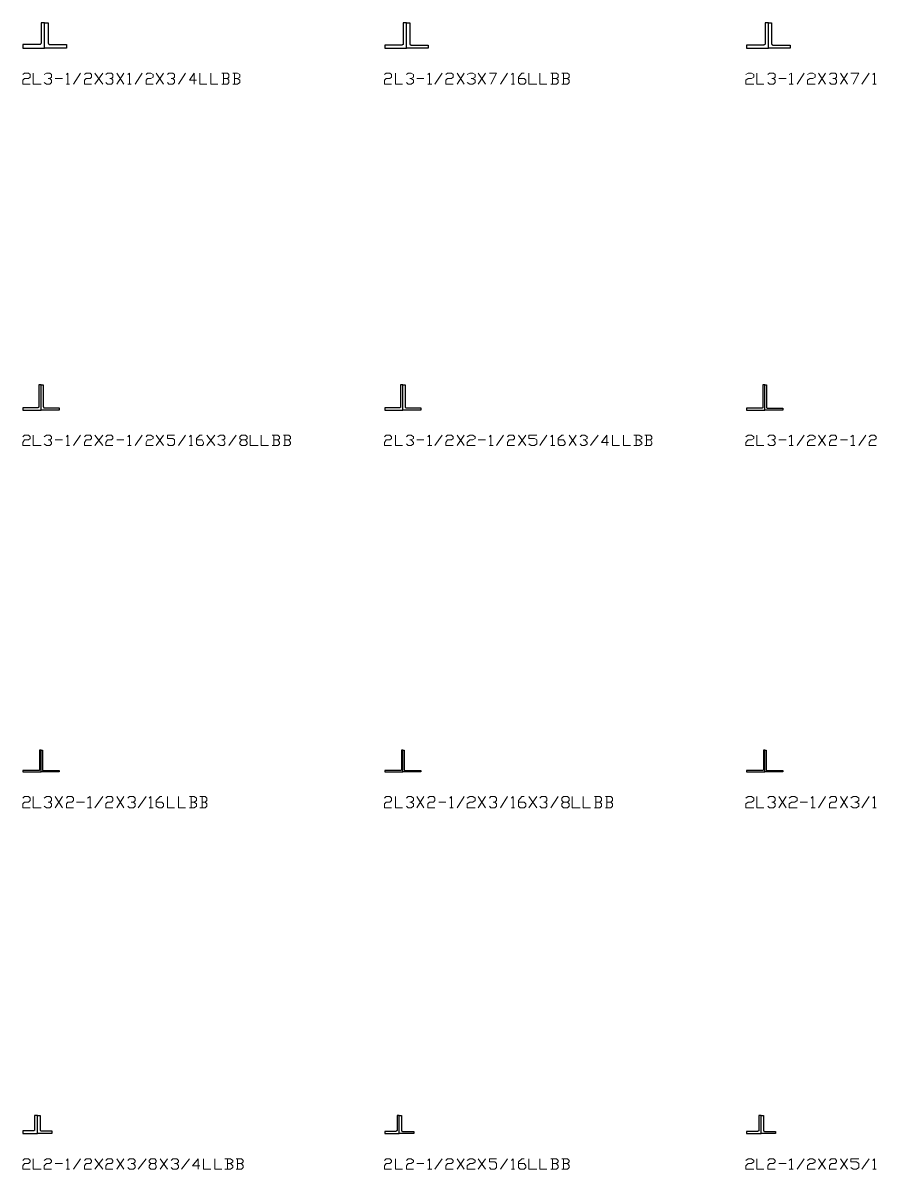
# Model space of a CAD drawing. Header units: inches. Extents: x 0 to 985, y -1555 to 12.
# Drawn here: x 750 to 867.9, y -954.9 to -796.5 of the extents above; entities that cross this region are included whole.
import ezdxf

# ---------------------------------------------------------------- set-up
doc = ezdxf.new("R2010")
doc.units = ezdxf.units.IN
doc.header["$MEASUREMENT"] = 0
doc.layers.add('AISC_STEEL', color=7, linetype='Continuous')

msp = doc.modelspace()

# ---------------------------------------------------------------- linework, layer by layer
at = {"color": 3, "lineweight": 0}
for points in [[(750, -803.65), (750.22, -803.43), (750.77, -803.43), (750.98, -803.65), (750.98, -803.98), (750.77, -804.19), (750.22, -804.19), (750, -804.41), (750, -804.96), (750.98, -804.96)], [(751.42, -803.43), (751.42, -804.96), (752.51, -804.96)], [(752.95, -803.65), (753.27, -803.43), (753.71, -803.43), (753.93, -803.65), (753.93, -803.98), (753.71, -804.19), (753.49, -804.19)], [(753.71, -804.19), (753.93, -804.41), (753.93, -804.74), (753.71, -804.96), (753.27, -804.96), (752.95, -804.74)], [(754.47, -804.19), (755.45, -804.19)], [(756, -803.65), (756.22, -803.43), (756.22, -804.96)], [(756.98, -804.96), (757.96, -803.43)], [(758.51, -803.65), (758.73, -803.43), (759.27, -803.43), (759.49, -803.65), (759.49, -803.98), (759.27, -804.19), (758.73, -804.19), (758.51, -804.41), (758.51, -804.96), (759.49, -804.96)], [(759.93, -804.96), (761.02, -803.43)], [(759.93, -803.43), (761.02, -804.96)], [(761.45, -803.65), (761.67, -803.43), (762.22, -803.43), (762.43, -803.65), (762.43, -803.98), (762.22, -804.19), (762, -804.19)], [(762.22, -804.19), (762.43, -804.41), (762.43, -804.74), (762.22, -804.96), (761.67, -804.96), (761.45, -804.74)], [(762.98, -804.96), (763.96, -803.43)], [(762.98, -803.43), (763.96, -804.96)], [(764.51, -803.65), (764.72, -803.43), (764.72, -804.96)], [(765.49, -804.96), (766.47, -803.43)], [(767.01, -803.65), (767.23, -803.43), (767.67, -803.43), (768, -803.65), (768, -803.98), (767.67, -804.19), (767.23, -804.19), (767.01, -804.41), (767.01, -804.96), (768, -804.96)], [(768.43, -804.96), (769.41, -803.43)], [(768.43, -803.43), (769.41, -804.96)], [(769.96, -803.65), (770.18, -803.43), (770.72, -803.43), (770.94, -803.65), (770.94, -803.98), (770.72, -804.19), (770.5, -804.19)], [(770.72, -804.19), (770.94, -804.41), (770.94, -804.74), (770.72, -804.96), (770.18, -804.96), (769.96, -804.74)], [(771.49, -804.96), (772.47, -803.43)], [(773.99, -804.41), (773.01, -804.41), (773.67, -803.43), (773.67, -804.96)], [(774.43, -803.43), (774.43, -804.96), (775.41, -804.96)], [(775.96, -803.43), (775.96, -804.96), (776.94, -804.96)], [(778.25, -804.19), (778.46, -803.98), (778.46, -803.65), (778.25, -803.43), (777.48, -803.43)], [(777.48, -804.96), (778.25, -804.96), (778.46, -804.74), (778.46, -804.41), (778.25, -804.19), (777.7, -804.19)], [(777.7, -803.43), (777.7, -804.96)], [(779.66, -804.19), (779.99, -803.98), (779.99, -803.65), (779.66, -803.43), (779.01, -803.43)], [(779.01, -804.96), (779.66, -804.96), (779.99, -804.74), (779.99, -804.41), (779.66, -804.19), (779.23, -804.19)], [(779.23, -803.43), (779.23, -804.96)], [(799.95, -803.65), (800.17, -803.43), (800.71, -803.43), (800.93, -803.65), (800.93, -803.98), (800.71, -804.19), (800.17, -804.19), (799.95, -804.41), (799.95, -804.96), (800.93, -804.96)], [(801.47, -803.43), (801.47, -804.96), (802.46, -804.96)], [(803, -803.65), (803.22, -803.43), (803.66, -803.43), (803.98, -803.65), (803.98, -803.98), (803.66, -804.19), (803.44, -804.19)], [(803.66, -804.19), (803.98, -804.41), (803.98, -804.74), (803.66, -804.96), (803.22, -804.96), (803, -804.74)], [(804.42, -804.19), (805.4, -804.19)], [(805.95, -803.65), (806.16, -803.43), (806.16, -804.96)], [(806.93, -804.96), (807.91, -803.43)], [(808.45, -803.65), (808.67, -803.43), (809.22, -803.43), (809.44, -803.65), (809.44, -803.98), (809.22, -804.19), (808.67, -804.19), (808.45, -804.41), (808.45, -804.96), (809.44, -804.96)], [(809.98, -804.96), (810.96, -803.43)], [(809.98, -803.43), (810.96, -804.96)], [(811.4, -803.65), (811.73, -803.43), (812.16, -803.43), (812.49, -803.65), (812.49, -803.98), (812.16, -804.19), (811.94, -804.19)], [(812.16, -804.19), (812.49, -804.41), (812.49, -804.74), (812.16, -804.96), (811.73, -804.96), (811.4, -804.74)], [(812.92, -804.96), (813.91, -803.43)], [(812.92, -803.43), (813.91, -804.96)], [(814.45, -803.43), (815.43, -803.43), (814.67, -804.96)], [(815.98, -804.96), (816.96, -803.43)], [(817.51, -803.65), (817.72, -803.43), (817.72, -804.96)], [(818.49, -804.19), (819.25, -804.19), (819.47, -804.41), (819.47, -804.74), (819.25, -804.96), (818.7, -804.96), (818.49, -804.74), (818.49, -803.98), (818.92, -803.43), (819.25, -803.43)], [(819.9, -803.43), (819.9, -804.96), (820.99, -804.96)], [(821.43, -803.43), (821.43, -804.96), (822.41, -804.96)], [(823.72, -804.19), (823.94, -803.98), (823.94, -803.65), (823.72, -803.43), (822.96, -803.43)], [(822.96, -804.96), (823.72, -804.96), (823.94, -804.74), (823.94, -804.41), (823.72, -804.19), (823.18, -804.19)], [(823.18, -803.43), (823.18, -804.96)], [(825.25, -804.19), (825.47, -803.98), (825.47, -803.65), (825.25, -803.43), (824.48, -803.43)], [(824.48, -804.96), (825.25, -804.96), (825.47, -804.74), (825.47, -804.41), (825.25, -804.19), (824.7, -804.19)], [(824.7, -803.43), (824.7, -804.96)], [(849.89, -803.65), (850.22, -803.43), (850.66, -803.43), (850.98, -803.65), (850.98, -803.98), (850.66, -804.19), (850.22, -804.19), (849.89, -804.41), (849.89, -804.96), (850.98, -804.96)], [(851.42, -803.43), (851.42, -804.96), (852.4, -804.96)], [(852.95, -803.65), (853.16, -803.43), (853.71, -803.43), (853.93, -803.65), (853.93, -803.98), (853.71, -804.19), (853.49, -804.19)], [(853.71, -804.19), (853.93, -804.41), (853.93, -804.74), (853.71, -804.96), (853.16, -804.96), (852.95, -804.74)], [(854.47, -804.19), (855.45, -804.19)], [(855.89, -803.65), (856.22, -803.43), (856.22, -804.96)], [(856.98, -804.96), (857.96, -803.43)], [(858.4, -803.65), (858.73, -803.43), (859.16, -803.43), (859.49, -803.65), (859.49, -803.98), (859.16, -804.19), (858.73, -804.19), (858.4, -804.41), (858.4, -804.96), (859.49, -804.96)], [(859.93, -804.96), (860.91, -803.43)], [(859.93, -803.43), (860.91, -804.96)], [(861.45, -803.65), (861.67, -803.43), (862.22, -803.43), (862.43, -803.65), (862.43, -803.98), (862.22, -804.19), (861.89, -804.19)], [(862.22, -804.19), (862.43, -804.41), (862.43, -804.74), (862.22, -804.96), (861.67, -804.96), (861.45, -804.74)], [(862.98, -804.96), (863.96, -803.43)], [(862.98, -803.43), (863.96, -804.96)], [(864.4, -803.43), (865.49, -803.43), (864.72, -804.96)], [(865.92, -804.96), (866.91, -803.43)], [(867.45, -803.65), (867.67, -803.43), (867.67, -804.96)], [(756, -804.96), (756.44, -804.96)], [(764.51, -804.96), (764.94, -804.96)], [(805.95, -804.96), (806.49, -804.96)], [(817.51, -804.96), (817.94, -804.96)], [(855.89, -804.96), (856.44, -804.96)], [(867.45, -804.96), (867.89, -804.96)], [(750, -853.7), (750.22, -853.48), (750.77, -853.48), (750.98, -853.7), (750.98, -853.92), (750.77, -854.14), (750.22, -854.14), (750, -854.47), (750, -854.9), (750.98, -854.9)], [(751.42, -853.48), (751.42, -854.9), (752.51, -854.9)], [(752.95, -853.7), (753.27, -853.48), (753.71, -853.48), (753.93, -853.7), (753.93, -853.92), (753.71, -854.14), (753.49, -854.14)], [(756, -853.7), (756.22, -853.48), (756.22, -854.9)], [(756.98, -854.9), (757.96, -853.48)], [(758.51, -853.7), (758.73, -853.48), (759.27, -853.48), (759.49, -853.7), (759.49, -853.92), (759.27, -854.14), (758.73, -854.14), (758.51, -854.47), (758.51, -854.9), (759.49, -854.9)], [(759.93, -854.9), (761.02, -853.48)], [(759.93, -853.48), (761.02, -854.9)], [(761.45, -853.7), (761.67, -853.48), (762.22, -853.48), (762.43, -853.7), (762.43, -853.92), (762.22, -854.14), (761.67, -854.14), (761.45, -854.47), (761.45, -854.9), (762.43, -854.9)], [(764.51, -853.7), (764.72, -853.48), (764.72, -854.9)], [(765.49, -854.9), (766.47, -853.48)], [(767.01, -853.7), (767.23, -853.48), (767.67, -853.48), (768, -853.7), (768, -853.92), (767.67, -854.14), (767.23, -854.14), (767.01, -854.47), (767.01, -854.9), (768, -854.9)], [(768.43, -854.9), (769.41, -853.48)], [(768.43, -853.48), (769.41, -854.9)], [(769.96, -854.68), (770.18, -854.9), (770.72, -854.9), (770.94, -854.68), (770.94, -854.14), (770.72, -853.92), (769.96, -853.92), (769.96, -853.48), (770.94, -853.48)], [(771.49, -854.9), (772.47, -853.48)], [(773.01, -853.7), (773.23, -853.48), (773.23, -854.9)], [(773.99, -854.14), (774.76, -854.14), (774.97, -854.47), (774.97, -854.68), (774.76, -854.9), (774.21, -854.9), (773.99, -854.68), (773.99, -853.92), (774.43, -853.48), (774.76, -853.48)], [(775.41, -854.9), (776.5, -853.48)], [(775.41, -853.48), (776.5, -854.9)], [(776.94, -853.7), (777.27, -853.48), (777.7, -853.48), (777.92, -853.7), (777.92, -853.92), (777.7, -854.14), (777.48, -854.14)], [(778.46, -854.9), (779.45, -853.48)], [(780.75, -854.14), (780.97, -854.47), (780.97, -854.68), (780.75, -854.9), (780.21, -854.9), (779.99, -854.68), (779.99, -854.47), (780.21, -854.14), (780.75, -854.14), (780.97, -853.92), (780.97, -853.7), (780.75, -853.48), (780.21, -853.48), (779.99, -853.7), (779.99, -853.92), (780.21, -854.14)], [(781.41, -853.48), (781.41, -854.9), (782.5, -854.9)], [(782.94, -853.48), (782.94, -854.9), (783.92, -854.9)], [(785.23, -854.14), (785.44, -853.92), (785.44, -853.7), (785.23, -853.48), (784.46, -853.48)], [(784.68, -853.48), (784.68, -854.9)], [(786.75, -854.14), (786.97, -853.92), (786.97, -853.7), (786.75, -853.48), (785.99, -853.48)], [(786.21, -853.48), (786.21, -854.9)], [(799.95, -853.7), (800.17, -853.48), (800.71, -853.48), (800.93, -853.7), (800.93, -853.92), (800.71, -854.14), (800.17, -854.14), (799.95, -854.47), (799.95, -854.9), (800.93, -854.9)], [(801.47, -853.48), (801.47, -854.9), (802.46, -854.9)], [(803, -853.7), (803.22, -853.48), (803.66, -853.48), (803.98, -853.7), (803.98, -853.92), (803.66, -854.14), (803.44, -854.14)], [(805.95, -853.7), (806.16, -853.48), (806.16, -854.9)], [(806.93, -854.9), (807.91, -853.48)], [(808.45, -853.7), (808.67, -853.48), (809.22, -853.48), (809.44, -853.7), (809.44, -853.92), (809.22, -854.14), (808.67, -854.14), (808.45, -854.47), (808.45, -854.9), (809.44, -854.9)], [(809.98, -854.9), (810.96, -853.48)], [(809.98, -853.48), (810.96, -854.9)], [(811.4, -853.7), (811.73, -853.48), (812.16, -853.48), (812.49, -853.7), (812.49, -853.92), (812.16, -854.14), (811.73, -854.14), (811.4, -854.47), (811.4, -854.9), (812.49, -854.9)], [(814.45, -853.7), (814.67, -853.48), (814.67, -854.9)], [(815.43, -854.9), (816.41, -853.48)], [(816.96, -853.7), (817.18, -853.48), (817.72, -853.48), (817.94, -853.7), (817.94, -853.92), (817.72, -854.14), (817.18, -854.14), (816.96, -854.47), (816.96, -854.9), (817.94, -854.9)], [(818.49, -854.9), (819.47, -853.48)], [(818.49, -853.48), (819.47, -854.9)], [(819.9, -854.68), (820.23, -854.9), (820.67, -854.9), (820.99, -854.68), (820.99, -854.14), (820.67, -853.92), (819.9, -853.92), (819.9, -853.48), (820.99, -853.48)], [(821.43, -854.9), (822.41, -853.48)], [(822.96, -853.7), (823.18, -853.48), (823.18, -854.9)], [(823.94, -854.14), (824.7, -854.14), (824.92, -854.47), (824.92, -854.68), (824.7, -854.9), (824.16, -854.9), (823.94, -854.68), (823.94, -853.92), (824.48, -853.48), (824.7, -853.48)], [(825.47, -854.9), (826.45, -853.48)], [(825.47, -853.48), (826.45, -854.9)], [(826.99, -853.7), (827.21, -853.48), (827.65, -853.48), (827.97, -853.7), (827.97, -853.92), (827.65, -854.14), (827.43, -854.14)], [(828.41, -854.9), (829.5, -853.48)], [(830.92, -854.47), (829.94, -854.47), (830.7, -853.48), (830.7, -854.9)], [(831.46, -853.48), (831.46, -854.9), (832.45, -854.9)], [(832.99, -853.48), (832.99, -854.9), (833.97, -854.9)], [(835.17, -854.14), (835.5, -853.92), (835.5, -853.7), (835.17, -853.48), (834.41, -853.48)], [(834.74, -853.48), (834.74, -854.9)], [(836.7, -854.14), (836.92, -853.92), (836.92, -853.7), (836.7, -853.48), (835.93, -853.48)], [(836.15, -853.48), (836.15, -854.9)], [(849.89, -853.7), (850.22, -853.48), (850.66, -853.48), (850.98, -853.7), (850.98, -853.92), (850.66, -854.14), (850.22, -854.14), (849.89, -854.47), (849.89, -854.9), (850.98, -854.9)], [(851.42, -853.48), (851.42, -854.9), (852.4, -854.9)], [(852.95, -853.7), (853.16, -853.48), (853.71, -853.48), (853.93, -853.7), (853.93, -853.92), (853.71, -854.14), (853.49, -854.14)], [(855.89, -853.7), (856.22, -853.48), (856.22, -854.9)], [(856.98, -854.9), (857.96, -853.48)], [(858.4, -853.7), (858.73, -853.48), (859.16, -853.48), (859.49, -853.7), (859.49, -853.92), (859.16, -854.14), (858.73, -854.14), (858.4, -854.47), (858.4, -854.9), (859.49, -854.9)], [(859.93, -854.9), (860.91, -853.48)], [(859.93, -853.48), (860.91, -854.9)], [(861.45, -853.7), (861.67, -853.48), (862.22, -853.48), (862.43, -853.7), (862.43, -853.92), (862.22, -854.14), (861.67, -854.14), (861.45, -854.47), (861.45, -854.9), (862.43, -854.9)], [(864.4, -853.7), (864.72, -853.48), (864.72, -854.9)], [(865.49, -854.9), (866.47, -853.48)], [(866.91, -853.7), (867.23, -853.48), (867.67, -853.48), (867.89, -853.7), (867.89, -853.92), (867.67, -854.14), (867.23, -854.14), (866.91, -854.47), (866.91, -854.9), (867.89, -854.9)], [(753.71, -854.14), (753.93, -854.47), (753.93, -854.68), (753.71, -854.9), (753.27, -854.9), (752.95, -854.68)], [(754.47, -854.14), (755.45, -854.14)], [(756, -854.9), (756.44, -854.9)], [(762.98, -854.14), (763.96, -854.14)], [(764.51, -854.9), (764.94, -854.9)], [(773.01, -854.9), (773.45, -854.9)], [(777.7, -854.14), (777.92, -854.47), (777.92, -854.68), (777.7, -854.9), (777.27, -854.9), (776.94, -854.68)], [(784.46, -854.9), (785.23, -854.9), (785.44, -854.68), (785.44, -854.47), (785.23, -854.14), (784.68, -854.14)], [(785.99, -854.9), (786.75, -854.9), (786.97, -854.68), (786.97, -854.47), (786.75, -854.14), (786.21, -854.14)], [(803.66, -854.14), (803.98, -854.47), (803.98, -854.68), (803.66, -854.9), (803.22, -854.9), (803, -854.68)], [(804.42, -854.14), (805.4, -854.14)], [(805.95, -854.9), (806.49, -854.9)], [(812.92, -854.14), (813.91, -854.14)], [(814.45, -854.9), (815, -854.9)], [(822.96, -854.9), (823.5, -854.9)], [(827.65, -854.14), (827.97, -854.47), (827.97, -854.68), (827.65, -854.9), (827.21, -854.9), (826.99, -854.68)], [(834.41, -854.9), (835.17, -854.9), (835.5, -854.68), (835.5, -854.47), (835.17, -854.14), (834.74, -854.14)], [(835.93, -854.9), (836.7, -854.9), (836.92, -854.68), (836.92, -854.47), (836.7, -854.14), (836.15, -854.14)], [(853.71, -854.14), (853.93, -854.47), (853.93, -854.68), (853.71, -854.9), (853.16, -854.9), (852.95, -854.68)], [(854.47, -854.14), (855.45, -854.14)], [(855.89, -854.9), (856.44, -854.9)], [(862.98, -854.14), (863.96, -854.14)], [(864.4, -854.9), (864.94, -854.9)], [(750, -903.65), (750.22, -903.43), (750.77, -903.43), (750.98, -903.65), (750.98, -903.98), (750.77, -904.19), (750.22, -904.19), (750, -904.41), (750, -904.96), (750.98, -904.96)], [(751.42, -903.43), (751.42, -904.96), (752.51, -904.96)], [(752.95, -903.65), (753.27, -903.43), (753.71, -903.43), (753.93, -903.65), (753.93, -903.98), (753.71, -904.19), (753.49, -904.19)], [(753.71, -904.19), (753.93, -904.41), (753.93, -904.74), (753.71, -904.96), (753.27, -904.96), (752.95, -904.74)], [(754.47, -904.96), (755.45, -903.43)], [(754.47, -903.43), (755.45, -904.96)], [(756, -903.65), (756.22, -903.43), (756.76, -903.43), (756.98, -903.65), (756.98, -903.98), (756.76, -904.19), (756.22, -904.19), (756, -904.41), (756, -904.96), (756.98, -904.96)], [(757.42, -904.19), (758.51, -904.19)], [(758.94, -903.65), (759.27, -903.43), (759.27, -904.96)], [(759.93, -904.96), (761.02, -903.43)], [(761.45, -903.65), (761.67, -903.43), (762.22, -903.43), (762.43, -903.65), (762.43, -903.98), (762.22, -904.19), (761.67, -904.19), (761.45, -904.41), (761.45, -904.96), (762.43, -904.96)], [(762.98, -904.96), (763.96, -903.43)], [(762.98, -903.43), (763.96, -904.96)], [(764.51, -903.65), (764.72, -903.43), (765.27, -903.43), (765.49, -903.65), (765.49, -903.98), (765.27, -904.19), (764.94, -904.19)], [(765.27, -904.19), (765.49, -904.41), (765.49, -904.74), (765.27, -904.96), (764.72, -904.96), (764.51, -904.74)], [(765.92, -904.96), (767.01, -903.43)], [(767.45, -903.65), (767.67, -903.43), (767.67, -904.96)], [(768.43, -904.19), (769.2, -904.19), (769.41, -904.41), (769.41, -904.74), (769.2, -904.96), (768.76, -904.96), (768.43, -904.74), (768.43, -903.98), (768.98, -903.43), (769.2, -903.43)], [(769.96, -903.43), (769.96, -904.96), (770.94, -904.96)], [(771.49, -903.43), (771.49, -904.96), (772.47, -904.96)], [(773.67, -904.19), (773.99, -903.98), (773.99, -903.65), (773.67, -903.43), (773.01, -903.43)], [(773.01, -904.96), (773.67, -904.96), (773.99, -904.74), (773.99, -904.41), (773.67, -904.19), (773.23, -904.19)], [(773.23, -903.43), (773.23, -904.96)], [(775.19, -904.19), (775.41, -903.98), (775.41, -903.65), (775.19, -903.43), (774.43, -903.43)], [(774.43, -904.96), (775.19, -904.96), (775.41, -904.74), (775.41, -904.41), (775.19, -904.19), (774.76, -904.19)], [(774.76, -903.43), (774.76, -904.96)], [(799.95, -903.65), (800.17, -903.43), (800.71, -903.43), (800.93, -903.65), (800.93, -903.98), (800.71, -904.19), (800.17, -904.19), (799.95, -904.41), (799.95, -904.96), (800.93, -904.96)], [(801.47, -903.43), (801.47, -904.96), (802.46, -904.96)], [(803, -903.65), (803.22, -903.43), (803.66, -903.43), (803.98, -903.65), (803.98, -903.98), (803.66, -904.19), (803.44, -904.19)], [(803.66, -904.19), (803.98, -904.41), (803.98, -904.74), (803.66, -904.96), (803.22, -904.96), (803, -904.74)], [(804.42, -904.96), (805.4, -903.43)], [(804.42, -903.43), (805.4, -904.96)], [(805.95, -903.65), (806.16, -903.43), (806.71, -903.43), (806.93, -903.65), (806.93, -903.98), (806.71, -904.19), (806.16, -904.19), (805.95, -904.41), (805.95, -904.96), (806.93, -904.96)], [(807.47, -904.19), (808.45, -904.19)], [(809, -903.65), (809.22, -903.43), (809.22, -904.96)], [(809.98, -904.96), (810.96, -903.43)], [(811.4, -903.65), (811.73, -903.43), (812.16, -903.43), (812.49, -903.65), (812.49, -903.98), (812.16, -904.19), (811.73, -904.19), (811.4, -904.41), (811.4, -904.96), (812.49, -904.96)], [(812.92, -904.96), (813.91, -903.43)], [(812.92, -903.43), (813.91, -904.96)], [(814.45, -903.65), (814.67, -903.43), (815.21, -903.43), (815.43, -903.65), (815.43, -903.98), (815.21, -904.19), (815, -904.19)], [(815.21, -904.19), (815.43, -904.41), (815.43, -904.74), (815.21, -904.96), (814.67, -904.96), (814.45, -904.74)], [(815.98, -904.96), (816.96, -903.43)], [(817.51, -903.65), (817.72, -903.43), (817.72, -904.96)], [(818.49, -904.19), (819.25, -904.19), (819.47, -904.41), (819.47, -904.74), (819.25, -904.96), (818.7, -904.96), (818.49, -904.74), (818.49, -903.98), (818.92, -903.43), (819.25, -903.43)], [(819.9, -904.96), (820.99, -903.43)], [(819.9, -903.43), (820.99, -904.96)], [(821.43, -903.65), (821.65, -903.43), (822.19, -903.43), (822.41, -903.65), (822.41, -903.98), (822.19, -904.19), (821.98, -904.19)], [(822.19, -904.19), (822.41, -904.41), (822.41, -904.74), (822.19, -904.96), (821.65, -904.96), (821.43, -904.74)], [(822.96, -904.96), (823.94, -903.43)], [(825.25, -904.19), (825.47, -904.41), (825.47, -904.74), (825.25, -904.96), (824.7, -904.96), (824.48, -904.74), (824.48, -904.41), (824.7, -904.19), (825.25, -904.19), (825.47, -903.98), (825.47, -903.65), (825.25, -903.43), (824.7, -903.43), (824.48, -903.65), (824.48, -903.98), (824.7, -904.19)], [(825.9, -903.43), (825.9, -904.96), (826.99, -904.96)], [(827.43, -903.43), (827.43, -904.96), (828.41, -904.96)], [(829.72, -904.19), (829.94, -903.98), (829.94, -903.65), (829.72, -903.43), (828.96, -903.43)], [(828.96, -904.96), (829.72, -904.96), (829.94, -904.74), (829.94, -904.41), (829.72, -904.19), (829.17, -904.19)], [(829.17, -903.43), (829.17, -904.96)], [(831.25, -904.19), (831.46, -903.98), (831.46, -903.65), (831.25, -903.43), (830.48, -903.43)], [(830.48, -904.96), (831.25, -904.96), (831.46, -904.74), (831.46, -904.41), (831.25, -904.19), (830.7, -904.19)], [(830.7, -903.43), (830.7, -904.96)], [(849.89, -903.65), (850.22, -903.43), (850.66, -903.43), (850.98, -903.65), (850.98, -903.98), (850.66, -904.19), (850.22, -904.19), (849.89, -904.41), (849.89, -904.96), (850.98, -904.96)], [(851.42, -903.43), (851.42, -904.96), (852.4, -904.96)], [(852.95, -903.65), (853.16, -903.43), (853.71, -903.43), (853.93, -903.65), (853.93, -903.98), (853.71, -904.19), (853.49, -904.19)], [(853.71, -904.19), (853.93, -904.41), (853.93, -904.74), (853.71, -904.96), (853.16, -904.96), (852.95, -904.74)], [(854.47, -904.96), (855.45, -903.43)], [(854.47, -903.43), (855.45, -904.96)], [(855.89, -903.65), (856.22, -903.43), (856.65, -903.43), (856.98, -903.65), (856.98, -903.98), (856.65, -904.19), (856.22, -904.19), (855.89, -904.41), (855.89, -904.96), (856.98, -904.96)], [(857.42, -904.19), (858.4, -904.19)], [(858.94, -903.65), (859.16, -903.43), (859.16, -904.96)], [(859.93, -904.96), (860.91, -903.43)], [(861.45, -903.65), (861.67, -903.43), (862.22, -903.43), (862.43, -903.65), (862.43, -903.98), (862.22, -904.19), (861.67, -904.19), (861.45, -904.41), (861.45, -904.96), (862.43, -904.96)], [(862.98, -904.96), (863.96, -903.43)], [(862.98, -903.43), (863.96, -904.96)], [(864.4, -903.65), (864.72, -903.43), (865.16, -903.43), (865.49, -903.65), (865.49, -903.98), (865.16, -904.19), (864.94, -904.19)], [(865.16, -904.19), (865.49, -904.41), (865.49, -904.74), (865.16, -904.96), (864.72, -904.96), (864.4, -904.74)], [(865.92, -904.96), (866.91, -903.43)], [(867.45, -903.65), (867.67, -903.43), (867.67, -904.96)], [(758.94, -904.96), (759.49, -904.96)], [(767.45, -904.96), (768, -904.96)], [(809, -904.96), (809.44, -904.96)], [(817.51, -904.96), (817.94, -904.96)], [(858.94, -904.96), (859.49, -904.96)], [(867.45, -904.96), (867.89, -904.96)], [(750, -953.7), (750.22, -953.49), (750.77, -953.49), (750.98, -953.7), (750.98, -953.92), (750.77, -954.14), (750.22, -954.14), (750, -954.47), (750, -954.9), (750.98, -954.9)], [(751.42, -953.49), (751.42, -954.9), (752.51, -954.9)], [(752.95, -953.7), (753.27, -953.49), (753.71, -953.49), (753.93, -953.7), (753.93, -953.92), (753.71, -954.14), (753.27, -954.14), (752.95, -954.47), (752.95, -954.9), (753.93, -954.9)], [(756, -953.7), (756.22, -953.49), (756.22, -954.9)], [(756.98, -954.9), (757.96, -953.49)], [(758.51, -953.7), (758.73, -953.49), (759.27, -953.49), (759.49, -953.7), (759.49, -953.92), (759.27, -954.14), (758.73, -954.14), (758.51, -954.47), (758.51, -954.9), (759.49, -954.9)], [(759.93, -954.9), (761.02, -953.49)], [(759.93, -953.49), (761.02, -954.9)], [(761.45, -953.7), (761.67, -953.49), (762.22, -953.49), (762.43, -953.7), (762.43, -953.92), (762.22, -954.14), (761.67, -954.14), (761.45, -954.47), (761.45, -954.9), (762.43, -954.9)], [(762.98, -954.9), (763.96, -953.49)], [(762.98, -953.49), (763.96, -954.9)], [(764.51, -953.7), (764.72, -953.49), (765.27, -953.49), (765.49, -953.7), (765.49, -953.92), (765.27, -954.14), (764.94, -954.14)], [(765.92, -954.9), (767.01, -953.49)], [(768.21, -954.14), (768.43, -954.47), (768.43, -954.68), (768.21, -954.9), (767.67, -954.9), (767.45, -954.68), (767.45, -954.47), (767.67, -954.14), (768.21, -954.14), (768.43, -953.92), (768.43, -953.7), (768.21, -953.49), (767.67, -953.49), (767.45, -953.7), (767.45, -953.92), (767.67, -954.14)], [(768.98, -954.9), (769.96, -953.49)], [(768.98, -953.49), (769.96, -954.9)], [(770.5, -953.7), (770.72, -953.49), (771.27, -953.49), (771.49, -953.7), (771.49, -953.92), (771.27, -954.14), (770.94, -954.14)], [(771.92, -954.9), (773.01, -953.49)], [(774.43, -954.47), (773.45, -954.47), (774.21, -953.49), (774.21, -954.9)], [(774.97, -953.49), (774.97, -954.9), (775.96, -954.9)], [(776.5, -953.49), (776.5, -954.9), (777.48, -954.9)], [(778.68, -954.14), (779.01, -953.92), (779.01, -953.7), (778.68, -953.49), (777.92, -953.49)], [(778.25, -953.49), (778.25, -954.9)], [(780.21, -954.14), (780.43, -953.92), (780.43, -953.7), (780.21, -953.49), (779.45, -953.49)], [(779.66, -953.49), (779.66, -954.9)], [(799.95, -953.7), (800.17, -953.49), (800.71, -953.49), (800.93, -953.7), (800.93, -953.92), (800.71, -954.14), (800.17, -954.14), (799.95, -954.47), (799.95, -954.9), (800.93, -954.9)], [(801.47, -953.49), (801.47, -954.9), (802.46, -954.9)], [(803, -953.7), (803.22, -953.49), (803.66, -953.49), (803.98, -953.7), (803.98, -953.92), (803.66, -954.14), (803.22, -954.14), (803, -954.47), (803, -954.9), (803.98, -954.9)], [(805.95, -953.7), (806.16, -953.49), (806.16, -954.9)], [(806.93, -954.9), (807.91, -953.49)], [(808.45, -953.7), (808.67, -953.49), (809.22, -953.49), (809.44, -953.7), (809.44, -953.92), (809.22, -954.14), (808.67, -954.14), (808.45, -954.47), (808.45, -954.9), (809.44, -954.9)], [(809.98, -954.9), (810.96, -953.49)], [(809.98, -953.49), (810.96, -954.9)], [(811.4, -953.7), (811.73, -953.49), (812.16, -953.49), (812.49, -953.7), (812.49, -953.92), (812.16, -954.14), (811.73, -954.14), (811.4, -954.47), (811.4, -954.9), (812.49, -954.9)], [(812.92, -954.9), (813.91, -953.49)], [(812.92, -953.49), (813.91, -954.9)], [(814.45, -954.68), (814.67, -954.9), (815.21, -954.9), (815.43, -954.68), (815.43, -954.14), (815.21, -953.92), (814.45, -953.92), (814.45, -953.49), (815.43, -953.49)], [(815.98, -954.9), (816.96, -953.49)], [(817.51, -953.7), (817.72, -953.49), (817.72, -954.9)], [(818.49, -954.14), (819.25, -954.14), (819.47, -954.47), (819.47, -954.68), (819.25, -954.9), (818.7, -954.9), (818.49, -954.68), (818.49, -953.92), (818.92, -953.49), (819.25, -953.49)], [(819.9, -953.49), (819.9, -954.9), (820.99, -954.9)], [(821.43, -953.49), (821.43, -954.9), (822.41, -954.9)], [(823.72, -954.14), (823.94, -953.92), (823.94, -953.7), (823.72, -953.49), (822.96, -953.49)], [(823.18, -953.49), (823.18, -954.9)], [(825.25, -954.14), (825.47, -953.92), (825.47, -953.7), (825.25, -953.49), (824.48, -953.49)], [(824.7, -953.49), (824.7, -954.9)], [(849.89, -953.7), (850.22, -953.49), (850.66, -953.49), (850.98, -953.7), (850.98, -953.92), (850.66, -954.14), (850.22, -954.14), (849.89, -954.47), (849.89, -954.9), (850.98, -954.9)], [(851.42, -953.49), (851.42, -954.9), (852.4, -954.9)], [(852.95, -953.7), (853.16, -953.49), (853.71, -953.49), (853.93, -953.7), (853.93, -953.92), (853.71, -954.14), (853.16, -954.14), (852.95, -954.47), (852.95, -954.9), (853.93, -954.9)], [(855.89, -953.7), (856.22, -953.49), (856.22, -954.9)], [(856.98, -954.9), (857.96, -953.49)], [(858.4, -953.7), (858.73, -953.49), (859.16, -953.49), (859.49, -953.7), (859.49, -953.92), (859.16, -954.14), (858.73, -954.14), (858.4, -954.47), (858.4, -954.9), (859.49, -954.9)], [(859.93, -954.9), (860.91, -953.49)], [(859.93, -953.49), (860.91, -954.9)], [(861.45, -953.7), (861.67, -953.49), (862.22, -953.49), (862.43, -953.7), (862.43, -953.92), (862.22, -954.14), (861.67, -954.14), (861.45, -954.47), (861.45, -954.9), (862.43, -954.9)], [(862.98, -954.9), (863.96, -953.49)], [(862.98, -953.49), (863.96, -954.9)], [(864.4, -954.68), (864.72, -954.9), (865.16, -954.9), (865.49, -954.68), (865.49, -954.14), (865.16, -953.92), (864.4, -953.92), (864.4, -953.49), (865.49, -953.49)], [(865.92, -954.9), (866.91, -953.49)], [(867.45, -953.7), (867.67, -953.49), (867.67, -954.9)], [(754.47, -954.14), (755.45, -954.14)], [(756, -954.9), (756.44, -954.9)], [(765.27, -954.14), (765.49, -954.47), (765.49, -954.68), (765.27, -954.9), (764.72, -954.9), (764.51, -954.68)], [(771.27, -954.14), (771.49, -954.47), (771.49, -954.68), (771.27, -954.9), (770.72, -954.9), (770.5, -954.68)], [(777.92, -954.9), (778.68, -954.9), (779.01, -954.68), (779.01, -954.47), (778.68, -954.14), (778.25, -954.14)], [(779.45, -954.9), (780.21, -954.9), (780.43, -954.68), (780.43, -954.47), (780.21, -954.14), (779.66, -954.14)], [(804.42, -954.14), (805.4, -954.14)], [(805.95, -954.9), (806.49, -954.9)], [(817.51, -954.9), (817.94, -954.9)], [(822.96, -954.9), (823.72, -954.9), (823.94, -954.68), (823.94, -954.47), (823.72, -954.14), (823.18, -954.14)], [(824.48, -954.9), (825.25, -954.9), (825.47, -954.68), (825.47, -954.47), (825.25, -954.14), (824.7, -954.14)], [(854.47, -954.14), (855.45, -954.14)], [(855.89, -954.9), (856.44, -954.9)], [(867.45, -954.9), (867.89, -954.9)]]:
    msp.add_lwpolyline(points, dxfattribs=at)
at = {"layer": 'AISC_STEEL'}
for points in [[(750, -800), (753, -800), (753, -796.5), (752.5, -796.5), (752.5, -799.25), (752.5, -799.28), (752.49, -799.31), (752.49, -799.33), (752.48, -799.36), (752.46, -799.38), (752.45, -799.41), (752.43, -799.43), (752.41, -799.45), (752.38, -799.46), (752.36, -799.48), (752.33, -799.49), (752.31, -799.49), (752.28, -799.5), (752.25, -799.5), (750, -799.5)], [(756, -800), (753, -800), (753, -796.5), (753.5, -796.5), (753.5, -799.25), (753.5, -799.28), (753.51, -799.31), (753.51, -799.33), (753.52, -799.36), (753.54, -799.38), (753.55, -799.41), (753.57, -799.43), (753.59, -799.45), (753.62, -799.46), (753.64, -799.48), (753.67, -799.49), (753.69, -799.49), (753.72, -799.5), (753.75, -799.5), (756, -799.5)], [(800, -800), (803, -800), (803, -796.5), (802.56, -796.5), (802.56, -799.34), (802.56, -799.37), (802.55, -799.4), (802.55, -799.43), (802.53, -799.45), (802.52, -799.48), (802.5, -799.5), (802.48, -799.52), (802.45, -799.53), (802.43, -799.55), (802.4, -799.55), (802.37, -799.56), (802.34, -799.56), (800, -799.56)], [(806, -800), (803, -800), (803, -796.5), (803.44, -796.5), (803.44, -799.34), (803.44, -799.37), (803.45, -799.4), (803.45, -799.43), (803.47, -799.45), (803.48, -799.48), (803.5, -799.5), (803.52, -799.52), (803.55, -799.53), (803.57, -799.55), (803.6, -799.55), (803.63, -799.56), (803.66, -799.56), (806, -799.56)], [(850, -800), (853, -800), (853, -796.5), (852.56, -796.5), (852.56, -799.34), (852.56, -799.37), (852.55, -799.4), (852.55, -799.43), (852.53, -799.45), (852.52, -799.48), (852.5, -799.5), (852.48, -799.52), (852.45, -799.53), (852.43, -799.55), (852.4, -799.55), (852.37, -799.56), (852.34, -799.56), (850, -799.56)], [(856, -800), (853, -800), (853, -796.5), (853.44, -796.5), (853.44, -799.34), (853.44, -799.37), (853.45, -799.4), (853.45, -799.43), (853.47, -799.45), (853.48, -799.48), (853.5, -799.5), (853.52, -799.52), (853.55, -799.53), (853.57, -799.55), (853.6, -799.55), (853.63, -799.56), (853.66, -799.56), (856, -799.56)], [(750, -850), (752.5, -850), (752.5, -846.5), (752.19, -846.5), (752.19, -849.53), (752.19, -849.55), (752.18, -849.57), (752.18, -849.59), (752.17, -849.61), (752.15, -849.63), (752.14, -849.64), (752.13, -849.65), (752.11, -849.67), (752.09, -849.68), (752.07, -849.68), (752.05, -849.69), (752.03, -849.69), (750, -849.69)], [(755, -850), (752.5, -850), (752.5, -846.5), (752.81, -846.5), (752.81, -849.53), (752.81, -849.55), (752.82, -849.57), (752.82, -849.59), (752.83, -849.61), (752.85, -849.63), (752.86, -849.64), (752.87, -849.65), (752.89, -849.67), (752.91, -849.68), (752.93, -849.68), (752.95, -849.69), (752.97, -849.69), (755, -849.69)], [(800, -850), (802.5, -850), (802.5, -846.5), (802.19, -846.5), (802.19, -849.53), (802.19, -849.55), (802.18, -849.57), (802.18, -849.59), (802.17, -849.61), (802.15, -849.63), (802.14, -849.64), (802.13, -849.65), (802.11, -849.67), (802.09, -849.68), (802.07, -849.68), (802.05, -849.69), (802.03, -849.69), (800, -849.69)], [(805, -850), (802.5, -850), (802.5, -846.5), (802.81, -846.5), (802.81, -849.53), (802.81, -849.55), (802.82, -849.57), (802.82, -849.59), (802.83, -849.61), (802.85, -849.63), (802.86, -849.64), (802.87, -849.65), (802.89, -849.67), (802.91, -849.68), (802.93, -849.68), (802.95, -849.69), (802.97, -849.69), (805, -849.69)], [(850, -850), (852.5, -850), (852.5, -846.5), (852.25, -846.5), (852.25, -849.62), (852.25, -849.64), (852.25, -849.66), (852.24, -849.67), (852.23, -849.69), (852.22, -849.7), (852.21, -849.71), (852.2, -849.72), (852.19, -849.73), (852.17, -849.74), (852.16, -849.75), (852.14, -849.75), (852.12, -849.75), (850, -849.75)], [(855, -850), (852.5, -850), (852.5, -846.5), (852.75, -846.5), (852.75, -849.62), (852.75, -849.64), (852.75, -849.66), (852.76, -849.67), (852.77, -849.69), (852.78, -849.7), (852.79, -849.71), (852.8, -849.72), (852.81, -849.73), (852.83, -849.74), (852.84, -849.75), (852.86, -849.75), (852.88, -849.75), (855, -849.75)], [(750, -900), (752.5, -900), (752.5, -897), (752.31, -897), (752.31, -899.72), (752.31, -899.73), (752.31, -899.74), (752.3, -899.75), (752.3, -899.76), (752.29, -899.78), (752.28, -899.78), (752.28, -899.79), (752.26, -899.8), (752.25, -899.8), (752.24, -899.81), (752.23, -899.81), (752.22, -899.81), (750, -899.81)], [(755, -900), (752.5, -900), (752.5, -897), (752.69, -897), (752.69, -899.72), (752.69, -899.73), (752.69, -899.74), (752.7, -899.75), (752.7, -899.76), (752.71, -899.78), (752.72, -899.78), (752.72, -899.79), (752.74, -899.8), (752.75, -899.8), (752.76, -899.81), (752.77, -899.81), (752.78, -899.81), (755, -899.81)], [(800, -900), (802.5, -900), (802.5, -897), (802.31, -897), (802.31, -899.72), (802.31, -899.73), (802.31, -899.74), (802.3, -899.75), (802.3, -899.76), (802.29, -899.78), (802.28, -899.78), (802.28, -899.79), (802.26, -899.8), (802.25, -899.8), (802.24, -899.81), (802.23, -899.81), (802.22, -899.81), (800, -899.81)], [(805, -900), (802.5, -900), (802.5, -897), (802.69, -897), (802.69, -899.72), (802.69, -899.73), (802.69, -899.74), (802.7, -899.75), (802.7, -899.76), (802.71, -899.78), (802.72, -899.78), (802.72, -899.79), (802.74, -899.8), (802.75, -899.8), (802.76, -899.81), (802.77, -899.81), (802.78, -899.81), (805, -899.81)], [(850, -900), (852.5, -900), (852.5, -897), (852.31, -897), (852.31, -899.72), (852.31, -899.73), (852.31, -899.74), (852.3, -899.75), (852.3, -899.76), (852.29, -899.78), (852.28, -899.78), (852.28, -899.79), (852.26, -899.8), (852.25, -899.8), (852.24, -899.81), (852.23, -899.81), (852.22, -899.81), (850, -899.81)], [(855, -900), (852.5, -900), (852.5, -897), (852.69, -897), (852.69, -899.72), (852.69, -899.73), (852.69, -899.74), (852.7, -899.75), (852.7, -899.76), (852.71, -899.78), (852.72, -899.78), (852.72, -899.79), (852.74, -899.8), (852.75, -899.8), (852.76, -899.81), (852.77, -899.81), (852.78, -899.81), (855, -899.81)], [(750, -950), (752, -950), (752, -947.5), (751.62, -947.5), (751.62, -949.44), (751.62, -949.46), (751.62, -949.49), (751.61, -949.51), (751.6, -949.53), (751.59, -949.55), (751.57, -949.57), (751.55, -949.59), (751.53, -949.6), (751.51, -949.61), (751.49, -949.62), (751.46, -949.62), (751.44, -949.62), (750, -949.62)], [(754, -950), (752, -950), (752, -947.5), (752.38, -947.5), (752.38, -949.44), (752.38, -949.46), (752.38, -949.49), (752.39, -949.51), (752.4, -949.53), (752.41, -949.55), (752.43, -949.57), (752.45, -949.59), (752.47, -949.6), (752.49, -949.61), (752.51, -949.62), (752.54, -949.62), (752.56, -949.62), (754, -949.62)], [(800, -950), (802, -950), (802, -947.5), (801.69, -947.5), (801.69, -949.53), (801.69, -949.55), (801.68, -949.57), (801.68, -949.59), (801.67, -949.61), (801.65, -949.63), (801.64, -949.64), (801.63, -949.65), (801.61, -949.67), (801.59, -949.68), (801.57, -949.68), (801.55, -949.69), (801.53, -949.69), (800, -949.69)], [(804, -950), (802, -950), (802, -947.5), (802.31, -947.5), (802.31, -949.53), (802.31, -949.55), (802.32, -949.57), (802.32, -949.59), (802.33, -949.61), (802.35, -949.63), (802.36, -949.64), (802.37, -949.65), (802.39, -949.67), (802.41, -949.68), (802.43, -949.68), (802.45, -949.69), (802.47, -949.69), (804, -949.69)], [(850, -950), (852, -950), (852, -947.5), (851.69, -947.5), (851.69, -949.53), (851.69, -949.55), (851.68, -949.57), (851.68, -949.59), (851.67, -949.61), (851.65, -949.63), (851.64, -949.64), (851.63, -949.65), (851.61, -949.67), (851.59, -949.68), (851.57, -949.68), (851.55, -949.69), (851.53, -949.69), (850, -949.69)], [(854, -950), (852, -950), (852, -947.5), (852.31, -947.5), (852.31, -949.53), (852.31, -949.55), (852.32, -949.57), (852.32, -949.59), (852.33, -949.61), (852.35, -949.63), (852.36, -949.64), (852.37, -949.65), (852.39, -949.67), (852.41, -949.68), (852.43, -949.68), (852.45, -949.69), (852.47, -949.69), (854, -949.69)]]:
    msp.add_lwpolyline(points, close=True, dxfattribs=at)

doc.saveas('drawing.dxf')
